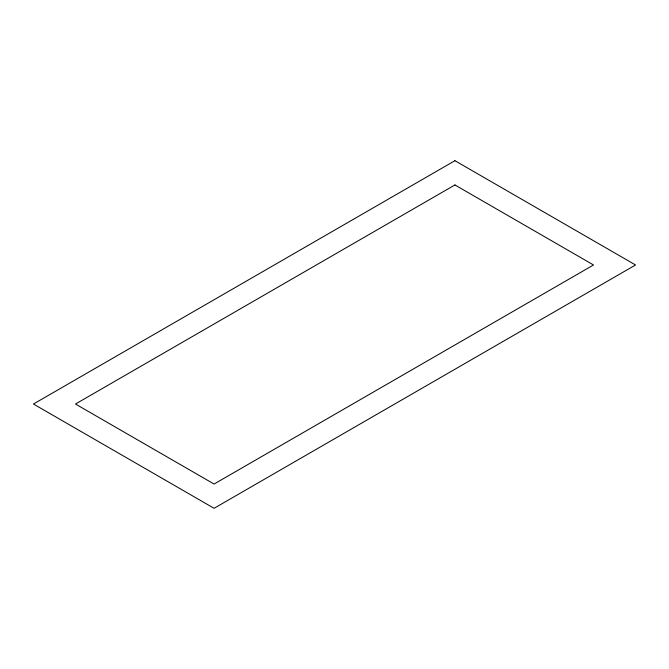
<?xml version="1.0" encoding="UTF-8"?>
<svg xmlns="http://www.w3.org/2000/svg" width="669" height="669" viewBox="0 0 669 669"><rect width="100%" height="100%" fill="white"/><g stroke="black" fill="none" stroke-linecap="round" stroke-linejoin="round"><path stroke-width="1" d="M454.92 160.694L33.45 404.026L214.08 508.306L635.55 264.974L454.92 160.694M454.92 184.953L75.48 404.026L214.08 484.047L593.52 264.974L454.92 184.953"/></g></svg>
